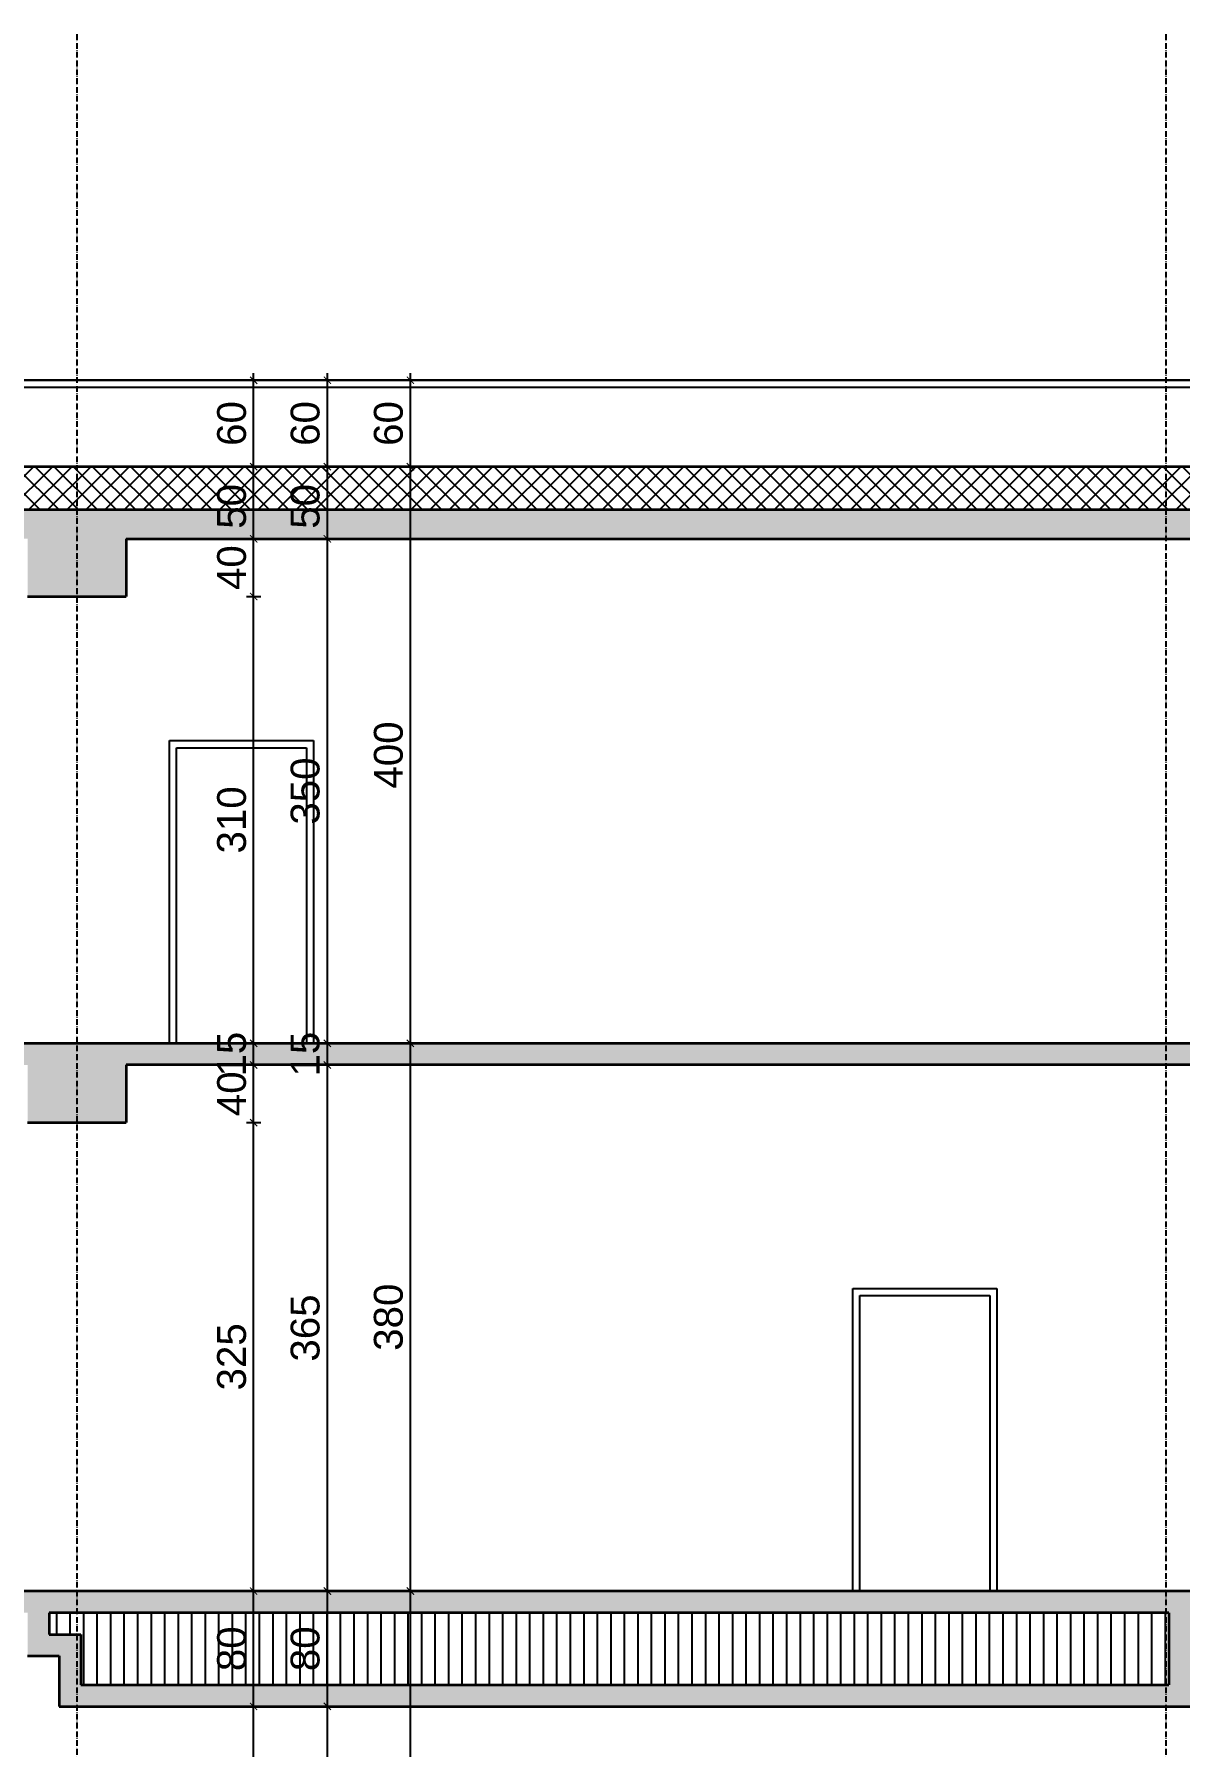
# Model space of a CAD drawing. Header units: inches. Extents: x -72385 to 39588, y -6525 to 66685.
# Drawn here: x 27650 to 28444, y 24163 to 25351 of the extents above; entities that cross this region are included whole.
import ezdxf

# ---------------------------------------------------------------- set-up
doc = ezdxf.new("R2010")
doc.units = ezdxf.units.IN
doc.header["$MEASUREMENT"] = 0
doc.linetypes.add('DashDot', pattern=[0.6, 0.4, -0.1, 0, -0.1])
for name, color, linetype, lineweight in [('Надписи коти вътрешни', 252, 'Continuous', 25), ('Оси', 252, 'DashDot', 25), ('Фасади Разрези дебело', 7, 'Continuous', 35), ('Фасади Разрези средно', 252, 'Continuous', 30), ('Фасади Разрези тънко', 253, 'Continuous', 25), ('Щрих стени', 254, 'Continuous', 25)]:
    doc.layers.add(name, color=color, linetype=linetype, lineweight=lineweight)
doc.styles.get("Standard").update_dxf_attribs({"font": 'arial.ttf'})
doc.dimstyles.new('Annotative', dxfattribs={"dimscale": 0, "dimtxt": 20, "dimasz": 5, "dimexe": 5, "dimexo": 5, "dimgap": 5, "dimtad": 1, "dimdec": 0, "dimzin": 0, "dimdsep": 46, "dimtxsty": 'Standard', "dimblk": 'ARCHTICK', "dimcen": 5, "dimdle": 5, "dimadec": 0, "dimazin": 0, "dimtfac": 1, "dimtdec": 0, "dimtofl": 0, "dimtmove": 0, "dimatfit": 3, "dimldrblk": 'ARCHTICK', "dimfxl": 5, "dimfxlon": 1, "dimtolj": 1, "dimtzin": 0, "dimarcsym": 1})

# ---------------------------------------------------------------- blocks, each defined once
blk = doc.blocks.new('_ArchTick')
at = {"color": 0, "linetype": 'ByBlock', "const_width": 0.15}
blk.add_lwpolyline([(-0.5, -0.5), (0.5, 0.5)], dxfattribs=at)
blk = doc.blocks.new('*D5080')
at = {"layer": 'Defpoints', "color": 0, "ltscale": 10, "transparency": 16777216}
for p in [(27679.6, 24190.9), (27802.2, 24190.9), (27742.7, 23890.9)]:
    blk.add_point(p, dxfattribs=at)
at = {"layer": 'Надписи коти вътрешни', "color": 0, "lineweight": -2, "ltscale": 10, "transparency": 16777216}
for p, q in [((27797.2, 24190.9), (27807.2, 24190.9)), ((27802.2, 23885.9), (27802.2, 24195.9)), ((27797.2, 23890.9), (27807.2, 23890.9))]:
    blk.add_line(p, q, dxfattribs=at)
at = {"layer": 'Надписи коти вътрешни', "color": 0, "lineweight": -2, "ltscale": 10, "transparency": 16777216, "xscale": 5, "yscale": 5, "zscale": 5}
for p, rotation in [((27802.2, 24190.9), 90), ((27802.2, 23890.9), 270)]:
    blk.add_blockref('_ArchTick', p, dxfattribs=dict(at, rotation=rotation))
at = {"layer": 'Надписи коти вътрешни', "color": 0, "ltscale": 10, "transparency": 16777216, "insert": (27787, 24040.9), "char_height": 20, "attachment_point": 5, "rotation": 90}
blk.add_mtext('\\A1;300', dxfattribs=at)
blk = doc.blocks.new('*D5079')
at = {"layer": 'Defpoints', "color": 0, "ltscale": 10, "transparency": 16777216}
for p in [(27802.2, 24270.9), (27832.9, 24270.9), (27832.9, 24190.9)]:
    blk.add_point(p, dxfattribs=at)
at = {"layer": 'Надписи коти вътрешни', "color": 0, "lineweight": -2, "ltscale": 10, "transparency": 16777216}
for p, q in [((27807.2, 24270.9), (27797.2, 24270.9)), ((27802.2, 24185.9), (27802.2, 24275.9)), ((27807.2, 24190.9), (27797.2, 24190.9))]:
    blk.add_line(p, q, dxfattribs=at)
at = {"layer": 'Надписи коти вътрешни', "color": 0, "lineweight": -2, "ltscale": 10, "transparency": 16777216, "xscale": 5, "yscale": 5, "zscale": 5}
for p, rotation in [((27802.2, 24270.9), 90), ((27802.2, 24190.9), 270)]:
    blk.add_blockref('_ArchTick', p, dxfattribs=dict(at, rotation=rotation))
at = {"layer": 'Надписи коти вътрешни', "color": 0, "ltscale": 10, "transparency": 16777216, "insert": (27787, 24230.9), "char_height": 20, "attachment_point": 5, "rotation": 90}
blk.add_mtext('\\A1;80', dxfattribs=at)
blk = doc.blocks.new('*D5078')
at = {"layer": 'Defpoints', "color": 0, "ltscale": 10, "transparency": 16777216}
for p in [(27853.3, 24190.9), (27884.3, 24190.9), (27931.5, 23890.9)]:
    blk.add_point(p, dxfattribs=at)
at = {"layer": 'Надписи коти вътрешни', "color": 0, "lineweight": -2, "ltscale": 10, "transparency": 16777216}
for p, q in [((27858.3, 24190.9), (27848.3, 24190.9)), ((27853.3, 23885.9), (27853.3, 24195.9)), ((27858.3, 23890.9), (27848.3, 23890.9))]:
    blk.add_line(p, q, dxfattribs=at)
at = {"layer": 'Надписи коти вътрешни', "color": 0, "lineweight": -2, "ltscale": 10, "transparency": 16777216, "xscale": 5, "yscale": 5, "zscale": 5}
for p, rotation in [((27853.3, 24190.9), 90), ((27853.3, 23890.9), 270)]:
    blk.add_blockref('_ArchTick', p, dxfattribs=dict(at, rotation=rotation))
at = {"layer": 'Надписи коти вътрешни', "color": 0, "ltscale": 10, "transparency": 16777216, "insert": (27838, 24040.9), "char_height": 20, "attachment_point": 5, "rotation": 90}
blk.add_mtext('\\A1;300', dxfattribs=at)
blk = doc.blocks.new('*D5077')
at = {"layer": 'Defpoints', "color": 0, "ltscale": 10, "transparency": 16777216}
for p in [(27910.9, 24270.9), (28029.9, 24270.9), (28029.9, 23890.9)]:
    blk.add_point(p, dxfattribs=at)
at = {"layer": 'Надписи коти вътрешни', "color": 0, "lineweight": -2, "ltscale": 10, "transparency": 16777216}
for p, q in [((27915.9, 24270.9), (27905.9, 24270.9)), ((27910.9, 23885.9), (27910.9, 24275.9)), ((27915.9, 23890.9), (27905.9, 23890.9))]:
    blk.add_line(p, q, dxfattribs=at)
at = {"layer": 'Надписи коти вътрешни', "color": 0, "lineweight": -2, "ltscale": 10, "transparency": 16777216, "xscale": 5, "yscale": 5, "zscale": 5}
for p, rotation in [((27910.9, 24270.9), 90), ((27910.9, 23890.9), 270)]:
    blk.add_blockref('_ArchTick', p, dxfattribs=dict(at, rotation=rotation))
at = {"layer": 'Надписи коти вътрешни', "color": 0, "ltscale": 10, "transparency": 16777216, "insert": (27895.7, 24080.9), "char_height": 20, "attachment_point": 5, "rotation": 90}
blk.add_mtext('\\A1;380', dxfattribs=at)
blk = doc.blocks.new('*D5076')
at = {"layer": 'Defpoints', "color": 0, "ltscale": 10, "transparency": 16777216}
for p in [(27853.3, 24270.9), (27883.9, 24270.9), (27869.5, 24190.9)]:
    blk.add_point(p, dxfattribs=at)
at = {"layer": 'Надписи коти вътрешни', "color": 0, "lineweight": -2, "ltscale": 10, "transparency": 16777216}
for p, q in [((27858.3, 24270.9), (27848.3, 24270.9)), ((27853.3, 24185.9), (27853.3, 24275.9)), ((27858.3, 24190.9), (27848.3, 24190.9))]:
    blk.add_line(p, q, dxfattribs=at)
at = {"layer": 'Надписи коти вътрешни', "color": 0, "lineweight": -2, "ltscale": 10, "transparency": 16777216, "xscale": 5, "yscale": 5, "zscale": 5}
for p, rotation in [((27853.3, 24270.9), 90), ((27853.3, 24190.9), 270)]:
    blk.add_blockref('_ArchTick', p, dxfattribs=dict(at, rotation=rotation))
at = {"layer": 'Надписи коти вътрешни', "color": 0, "ltscale": 10, "transparency": 16777216, "insert": (27838, 24230.9), "char_height": 20, "attachment_point": 5, "rotation": 90}
blk.add_mtext('\\A1;80', dxfattribs=at)
blk = doc.blocks.new('*D5075')
at = {"layer": 'Defpoints', "color": 0, "ltscale": 10, "transparency": 16777216}
for p in [(27713.8, 24595.9), (27802.2, 24595.9), (27710.1, 24270.9)]:
    blk.add_point(p, dxfattribs=at)
at = {"layer": 'Надписи коти вътрешни', "color": 0, "lineweight": -2, "ltscale": 10, "transparency": 16777216}
for p, q in [((27797.2, 24595.9), (27807.2, 24595.9)), ((27802.2, 24265.9), (27802.2, 24600.9)), ((27797.2, 24270.9), (27807.2, 24270.9))]:
    blk.add_line(p, q, dxfattribs=at)
at = {"layer": 'Надписи коти вътрешни', "color": 0, "lineweight": -2, "ltscale": 10, "transparency": 16777216, "xscale": 5, "yscale": 5, "zscale": 5}
for p, rotation in [((27802.2, 24595.9), 90), ((27802.2, 24270.9), 270)]:
    blk.add_blockref('_ArchTick', p, dxfattribs=dict(at, rotation=rotation))
at = {"layer": 'Надписи коти вътрешни', "color": 0, "ltscale": 10, "transparency": 16777216, "insert": (27787, 24433.4), "char_height": 20, "attachment_point": 5, "rotation": 90}
blk.add_mtext('\\A1;325', dxfattribs=at)
blk = doc.blocks.new('*D5074')
at = {"layer": 'Defpoints', "color": 0, "ltscale": 10, "transparency": 16777216}
for p in [(27802.2, 24650.9), (27832.9, 24650.9), (27832.9, 24635.9)]:
    blk.add_point(p, dxfattribs=at)
at = {"layer": 'Надписи коти вътрешни', "color": 0, "lineweight": -2, "ltscale": 10, "transparency": 16777216}
for p, q in [((27802.2, 24630.9), (27802.2, 24655.9)), ((27807.2, 24650.9), (27797.2, 24650.9)), ((27807.2, 24635.9), (27797.2, 24635.9))]:
    blk.add_line(p, q, dxfattribs=at)
at = {"layer": 'Надписи коти вътрешни', "color": 0, "lineweight": -2, "ltscale": 10, "transparency": 16777216, "xscale": 5, "yscale": 5, "zscale": 5}
for p, rotation in [((27802.2, 24650.9), 90), ((27802.2, 24635.9), 270)]:
    blk.add_blockref('_ArchTick', p, dxfattribs=dict(at, rotation=rotation))
at = {"layer": 'Надписи коти вътрешни', "color": 0, "ltscale": 10, "transparency": 16777216, "insert": (27787, 24643.4), "char_height": 20, "attachment_point": 5, "rotation": 90}
blk.add_mtext('\\A1;15', dxfattribs=at)
blk = doc.blocks.new('*D5073')
at = {"layer": 'Defpoints', "color": 0, "ltscale": 10, "transparency": 16777216}
for p in [(27853.3, 24635.9), (27931.5, 24635.9), (27931.5, 24270.9)]:
    blk.add_point(p, dxfattribs=at)
at = {"layer": 'Надписи коти вътрешни', "color": 0, "lineweight": -2, "ltscale": 10, "transparency": 16777216}
for p, q in [((27853.3, 24265.9), (27853.3, 24640.9)), ((27858.3, 24635.9), (27848.3, 24635.9)), ((27858.3, 24270.9), (27848.3, 24270.9))]:
    blk.add_line(p, q, dxfattribs=at)
at = {"layer": 'Надписи коти вътрешни', "color": 0, "lineweight": -2, "ltscale": 10, "transparency": 16777216, "xscale": 5, "yscale": 5, "zscale": 5}
for p, rotation in [((27853.3, 24635.9), 90), ((27853.3, 24270.9), 270)]:
    blk.add_blockref('_ArchTick', p, dxfattribs=dict(at, rotation=rotation))
at = {"layer": 'Надписи коти вътрешни', "color": 0, "ltscale": 10, "transparency": 16777216, "insert": (27838, 24453.4), "char_height": 20, "attachment_point": 5, "rotation": 90}
blk.add_mtext('\\A1;365', dxfattribs=at)
blk = doc.blocks.new('*D5072')
at = {"layer": 'Defpoints', "color": 0, "ltscale": 10, "transparency": 16777216}
for p in [(27910.9, 24650.9), (28029.9, 24650.9), (28029.9, 24270.9)]:
    blk.add_point(p, dxfattribs=at)
at = {"layer": 'Надписи коти вътрешни', "color": 0, "lineweight": -2, "ltscale": 10, "transparency": 16777216}
for p, q in [((27910.9, 24265.9), (27910.9, 24655.9)), ((27915.9, 24650.9), (27905.9, 24650.9)), ((27915.9, 24270.9), (27905.9, 24270.9))]:
    blk.add_line(p, q, dxfattribs=at)
at = {"layer": 'Надписи коти вътрешни', "color": 0, "lineweight": -2, "ltscale": 10, "transparency": 16777216, "xscale": 5, "yscale": 5, "zscale": 5}
for p, rotation in [((27910.9, 24650.9), 90), ((27910.9, 24270.9), 270)]:
    blk.add_blockref('_ArchTick', p, dxfattribs=dict(at, rotation=rotation))
at = {"layer": 'Надписи коти вътрешни', "color": 0, "ltscale": 10, "transparency": 16777216, "insert": (27895.7, 24460.9), "char_height": 20, "attachment_point": 5, "rotation": 90}
blk.add_mtext('\\A1;380', dxfattribs=at)
blk = doc.blocks.new('*D5071')
at = {"layer": 'Defpoints', "color": 0, "ltscale": 10, "transparency": 16777216}
for p in [(27853.3, 24650.9), (27881.3, 24650.9), (27892, 24635.9)]:
    blk.add_point(p, dxfattribs=at)
at = {"layer": 'Надписи коти вътрешни', "color": 0, "lineweight": -2, "ltscale": 10, "transparency": 16777216}
for p, q in [((27853.3, 24630.9), (27853.3, 24655.9)), ((27858.3, 24650.9), (27848.3, 24650.9)), ((27858.3, 24635.9), (27848.3, 24635.9))]:
    blk.add_line(p, q, dxfattribs=at)
at = {"layer": 'Надписи коти вътрешни', "color": 0, "lineweight": -2, "ltscale": 10, "transparency": 16777216, "xscale": 5, "yscale": 5, "zscale": 5}
for p, rotation in [((27853.3, 24650.9), 90), ((27853.3, 24635.9), 270)]:
    blk.add_blockref('_ArchTick', p, dxfattribs=dict(at, rotation=rotation))
at = {"layer": 'Надписи коти вътрешни', "color": 0, "ltscale": 10, "transparency": 16777216, "insert": (27838, 24643.4), "char_height": 20, "attachment_point": 5, "rotation": 90}
blk.add_mtext('\\A1;15', dxfattribs=at)
blk = doc.blocks.new('*D5070')
at = {"layer": 'Defpoints', "color": 0, "ltscale": 10, "transparency": 16777216}
for p in [(27713.8, 24960.9), (27802.2, 24960.9), (27738.9, 24650.9)]:
    blk.add_point(p, dxfattribs=at)
at = {"layer": 'Надписи коти вътрешни', "color": 0, "lineweight": -2, "ltscale": 10, "transparency": 16777216}
for p, q in [((27797.2, 24960.9), (27807.2, 24960.9)), ((27802.2, 24645.9), (27802.2, 24965.9)), ((27797.2, 24650.9), (27807.2, 24650.9))]:
    blk.add_line(p, q, dxfattribs=at)
at = {"layer": 'Надписи коти вътрешни', "color": 0, "lineweight": -2, "ltscale": 10, "transparency": 16777216, "xscale": 5, "yscale": 5, "zscale": 5}
for p, rotation in [((27802.2, 24960.9), 90), ((27802.2, 24650.9), 270)]:
    blk.add_blockref('_ArchTick', p, dxfattribs=dict(at, rotation=rotation))
at = {"layer": 'Надписи коти вътрешни', "color": 0, "ltscale": 10, "transparency": 16777216, "insert": (27787, 24805.9), "char_height": 20, "attachment_point": 5, "rotation": 90}
blk.add_mtext('\\A1;310', dxfattribs=at)
blk = doc.blocks.new('*D5069')
at = {"layer": 'Defpoints', "color": 0, "ltscale": 10, "transparency": 16777216}
for p in [(27802.2, 25050.9), (27832.9, 25050.9), (27832.9, 25000.9)]:
    blk.add_point(p, dxfattribs=at)
at = {"layer": 'Надписи коти вътрешни', "color": 0, "lineweight": -2, "ltscale": 10, "transparency": 16777216}
for p, q in [((27802.2, 24995.9), (27802.2, 25055.9)), ((27807.2, 25050.9), (27797.2, 25050.9)), ((27807.2, 25000.9), (27797.2, 25000.9))]:
    blk.add_line(p, q, dxfattribs=at)
at = {"layer": 'Надписи коти вътрешни', "color": 0, "lineweight": -2, "ltscale": 10, "transparency": 16777216, "xscale": 5, "yscale": 5, "zscale": 5}
for p, rotation in [((27802.2, 25050.9), 90), ((27802.2, 25000.9), 270)]:
    blk.add_blockref('_ArchTick', p, dxfattribs=dict(at, rotation=rotation))
at = {"layer": 'Надписи коти вътрешни', "color": 0, "ltscale": 10, "transparency": 16777216, "insert": (27787, 25023.4), "char_height": 20, "attachment_point": 5, "rotation": 90}
blk.add_mtext('\\A1;50', dxfattribs=at)
blk = doc.blocks.new('*D5068')
at = {"layer": 'Defpoints', "color": 0, "ltscale": 10, "transparency": 16777216}
for p in [(27853.3, 25000.9), (27931.5, 25000.9), (27931.5, 24650.9)]:
    blk.add_point(p, dxfattribs=at)
at = {"layer": 'Надписи коти вътрешни', "color": 0, "lineweight": -2, "ltscale": 10, "transparency": 16777216}
for p, q in [((27858.3, 25000.9), (27848.3, 25000.9)), ((27853.3, 24645.9), (27853.3, 25005.9)), ((27858.3, 24650.9), (27848.3, 24650.9))]:
    blk.add_line(p, q, dxfattribs=at)
at = {"layer": 'Надписи коти вътрешни', "color": 0, "lineweight": -2, "ltscale": 10, "transparency": 16777216, "xscale": 5, "yscale": 5, "zscale": 5}
for p, rotation in [((27853.3, 25000.9), 90), ((27853.3, 24650.9), 270)]:
    blk.add_blockref('_ArchTick', p, dxfattribs=dict(at, rotation=rotation))
at = {"layer": 'Надписи коти вътрешни', "color": 0, "ltscale": 10, "transparency": 16777216, "insert": (27838, 24825.9), "char_height": 20, "attachment_point": 5, "rotation": 90}
blk.add_mtext('\\A1;350', dxfattribs=at)
blk = doc.blocks.new('*D5067')
at = {"layer": 'Defpoints', "color": 0, "ltscale": 10, "transparency": 16777216}
for p in [(27910.9, 25050.9), (28029.9, 25050.9), (28029.9, 24650.9)]:
    blk.add_point(p, dxfattribs=at)
at = {"layer": 'Надписи коти вътрешни', "color": 0, "lineweight": -2, "ltscale": 10, "transparency": 16777216}
for p, q in [((27910.9, 24645.9), (27910.9, 25055.9)), ((27915.9, 25050.9), (27905.9, 25050.9)), ((27915.9, 24650.9), (27905.9, 24650.9))]:
    blk.add_line(p, q, dxfattribs=at)
at = {"layer": 'Надписи коти вътрешни', "color": 0, "lineweight": -2, "ltscale": 10, "transparency": 16777216, "xscale": 5, "yscale": 5, "zscale": 5}
for p, rotation in [((27910.9, 25050.9), 90), ((27910.9, 24650.9), 270)]:
    blk.add_blockref('_ArchTick', p, dxfattribs=dict(at, rotation=rotation))
at = {"layer": 'Надписи коти вътрешни', "color": 0, "ltscale": 10, "transparency": 16777216, "insert": (27895.7, 24850.9), "char_height": 20, "attachment_point": 5, "rotation": 90}
blk.add_mtext('\\A1;400', dxfattribs=at)
blk = doc.blocks.new('*D5066')
at = {"layer": 'Defpoints', "color": 0, "ltscale": 10, "transparency": 16777216}
for p in [(27853.3, 25050.9), (27931.5, 25050.9), (27931.5, 25000.9)]:
    blk.add_point(p, dxfattribs=at)
at = {"layer": 'Надписи коти вътрешни', "color": 0, "lineweight": -2, "ltscale": 10, "transparency": 16777216}
for p, q in [((27853.3, 24995.9), (27853.3, 25055.9)), ((27858.3, 25050.9), (27848.3, 25050.9)), ((27858.3, 25000.9), (27848.3, 25000.9))]:
    blk.add_line(p, q, dxfattribs=at)
at = {"layer": 'Надписи коти вътрешни', "color": 0, "lineweight": -2, "ltscale": 10, "transparency": 16777216, "xscale": 5, "yscale": 5, "zscale": 5}
for p, rotation in [((27853.3, 25050.9), 90), ((27853.3, 25000.9), 270)]:
    blk.add_blockref('_ArchTick', p, dxfattribs=dict(at, rotation=rotation))
at = {"layer": 'Надписи коти вътрешни', "color": 0, "ltscale": 10, "transparency": 16777216, "insert": (27838, 25023.4), "char_height": 20, "attachment_point": 5, "rotation": 90}
blk.add_mtext('\\A1;50', dxfattribs=at)
blk = doc.blocks.new('*D5065')
at = {"layer": 'Defpoints', "color": 0, "ltscale": 10, "transparency": 16777216}
for p in [(27802.2, 25110.9), (27832.9, 25110.9), (27832.9, 25050.9)]:
    blk.add_point(p, dxfattribs=at)
at = {"layer": 'Надписи коти вътрешни', "color": 0, "lineweight": -2, "ltscale": 10, "transparency": 16777216}
for p, q in [((27802.2, 25045.9), (27802.2, 25115.9)), ((27807.2, 25110.9), (27797.2, 25110.9)), ((27807.2, 25050.9), (27797.2, 25050.9))]:
    blk.add_line(p, q, dxfattribs=at)
at = {"layer": 'Надписи коти вътрешни', "color": 0, "lineweight": -2, "ltscale": 10, "transparency": 16777216, "xscale": 5, "yscale": 5, "zscale": 5}
for p, rotation in [((27802.2, 25110.9), 90), ((27802.2, 25050.9), 270)]:
    blk.add_blockref('_ArchTick', p, dxfattribs=dict(at, rotation=rotation))
at = {"layer": 'Надписи коти вътрешни', "color": 0, "ltscale": 10, "transparency": 16777216, "insert": (27787, 25080.9), "char_height": 20, "attachment_point": 5, "rotation": 90}
blk.add_mtext('\\A1;60', dxfattribs=at)
blk = doc.blocks.new('*D5064')
at = {"layer": 'Defpoints', "color": 0, "ltscale": 10, "transparency": 16777216}
for p in [(27853.3, 25110.9), (27931.5, 25110.9), (27931.5, 25050.9)]:
    blk.add_point(p, dxfattribs=at)
at = {"layer": 'Надписи коти вътрешни', "color": 0, "lineweight": -2, "ltscale": 10, "transparency": 16777216}
for p, q in [((27853.3, 25045.9), (27853.3, 25115.9)), ((27858.3, 25110.9), (27848.3, 25110.9)), ((27858.3, 25050.9), (27848.3, 25050.9))]:
    blk.add_line(p, q, dxfattribs=at)
at = {"layer": 'Надписи коти вътрешни', "color": 0, "lineweight": -2, "ltscale": 10, "transparency": 16777216, "xscale": 5, "yscale": 5, "zscale": 5}
for p, rotation in [((27853.3, 25110.9), 90), ((27853.3, 25050.9), 270)]:
    blk.add_blockref('_ArchTick', p, dxfattribs=dict(at, rotation=rotation))
at = {"layer": 'Надписи коти вътрешни', "color": 0, "ltscale": 10, "transparency": 16777216, "insert": (27838, 25080.9), "char_height": 20, "attachment_point": 5, "rotation": 90}
blk.add_mtext('\\A1;60', dxfattribs=at)
blk = doc.blocks.new('*D5063')
at = {"layer": 'Defpoints', "color": 0, "ltscale": 10, "transparency": 16777216}
for p in [(27910.9, 25110.9), (28029.9, 25110.9), (28029.9, 25050.9)]:
    blk.add_point(p, dxfattribs=at)
at = {"layer": 'Надписи коти вътрешни', "color": 0, "lineweight": -2, "ltscale": 10, "transparency": 16777216}
for p, q in [((27910.9, 25045.9), (27910.9, 25115.9)), ((27915.9, 25110.9), (27905.9, 25110.9)), ((27915.9, 25050.9), (27905.9, 25050.9))]:
    blk.add_line(p, q, dxfattribs=at)
at = {"layer": 'Надписи коти вътрешни', "color": 0, "lineweight": -2, "ltscale": 10, "transparency": 16777216, "xscale": 5, "yscale": 5, "zscale": 5}
for p, rotation in [((27910.9, 25110.9), 90), ((27910.9, 25050.9), 270)]:
    blk.add_blockref('_ArchTick', p, dxfattribs=dict(at, rotation=rotation))
at = {"layer": 'Надписи коти вътрешни', "color": 0, "ltscale": 10, "transparency": 16777216, "insert": (27895.7, 25080.9), "char_height": 20, "attachment_point": 5, "rotation": 90}
blk.add_mtext('\\A1;60', dxfattribs=at)
blk = doc.blocks.new('*D5062')
at = {"layer": 'Defpoints', "color": 0, "ltscale": 10, "transparency": 16777216}
for p in [(27802.2, 24635.9), (27832.9, 24635.9), (27713.8, 24595.9)]:
    blk.add_point(p, dxfattribs=at)
at = {"layer": 'Надписи коти вътрешни', "color": 0, "lineweight": -2, "ltscale": 10, "transparency": 16777216}
for p, q in [((27802.2, 24590.9), (27802.2, 24640.9)), ((27807.2, 24635.9), (27797.2, 24635.9)), ((27797.2, 24595.9), (27807.2, 24595.9))]:
    blk.add_line(p, q, dxfattribs=at)
at = {"layer": 'Надписи коти вътрешни', "color": 0, "lineweight": -2, "ltscale": 10, "transparency": 16777216, "xscale": 5, "yscale": 5, "zscale": 5}
for p, rotation in [((27802.2, 24635.9), 90), ((27802.2, 24595.9), 270)]:
    blk.add_blockref('_ArchTick', p, dxfattribs=dict(at, rotation=rotation))
at = {"layer": 'Надписи коти вътрешни', "color": 0, "ltscale": 10, "transparency": 16777216, "insert": (27787, 24615.9), "char_height": 20, "attachment_point": 5, "rotation": 90}
blk.add_mtext('\\A1;40', dxfattribs=at)
blk = doc.blocks.new('*D5061')
at = {"layer": 'Defpoints', "color": 0, "ltscale": 10, "transparency": 16777216}
for p in [(27802.2, 25000.9), (27832.9, 25000.9), (27713.8, 24960.9)]:
    blk.add_point(p, dxfattribs=at)
at = {"layer": 'Надписи коти вътрешни', "color": 0, "lineweight": -2, "ltscale": 10, "transparency": 16777216}
for p, q in [((27807.2, 25000.9), (27797.2, 25000.9)), ((27802.2, 24955.9), (27802.2, 25005.9)), ((27797.2, 24960.9), (27807.2, 24960.9))]:
    blk.add_line(p, q, dxfattribs=at)
at = {"layer": 'Надписи коти вътрешни', "color": 0, "lineweight": -2, "ltscale": 10, "transparency": 16777216, "xscale": 5, "yscale": 5, "zscale": 5}
for p, rotation in [((27802.2, 25000.9), 90), ((27802.2, 24960.9), 270)]:
    blk.add_blockref('_ArchTick', p, dxfattribs=dict(at, rotation=rotation))
at = {"layer": 'Надписи коти вътрешни', "color": 0, "ltscale": 10, "transparency": 16777216, "insert": (27787, 24980.9), "char_height": 20, "attachment_point": 5, "rotation": 90}
blk.add_mtext('\\A1;40', dxfattribs=at)

msp = doc.modelspace()

# ---------------------------------------------------------------- hatches: boundary and pattern name
at = {"layer": 'Щрих стени', "ltscale": 10}
h = msp.add_hatch(color=256, dxfattribs=at)
h.dxf.hatch_style = 1
h.paths.add_polyline_path([(27073.7, 25000.9), (27645.4, 25000.9), (27645.4, 24960.9), (27713.8, 24960.9), (27713.8, 25000.9), (29376.8, 25000.9), (29376.8, 24860.9), (29406.8, 24860.9), (29406.8, 25000.9), (29945.2, 25000.9), (29945.2, 24965.9), (29975.2, 24965.9), (29975.2, 25000.9), (30375.2, 25000.9), (30375.2, 24650.9), (30420.2, 24650.9), (30420.2, 25105.9), (30425.2, 25105.9), (30425.2, 25110.9), (30388.2, 25110.9), (30388.2, 25105.9), (30390.2, 25105.9), (30390.2, 25020.9), (26469.1, 25020.9), (26469.1, 25105.9), (26471.1, 25110.9), (26433.9, 25110.9), (26433.9, 25105.9), (26438.9, 25105.9), (26438.9, 24950.9), (26473.9, 24950.9), (26473.9, 25000.9), (27043.7, 24980.9), (27043.7, 24860.9), (27073.7, 24860.9)])
h.paths.add_polyline_path([(26473.9, 24750.9), (26438.9, 24750.9), (26438.9, 24650.9), (26473.9, 24650.9)], flags=17)
at = {"layer": 'Щрих стени', "ltscale": 10, "transparency": 33554610}
h = msp.add_hatch(dxfattribs=at)
h.set_pattern_fill('ANSI37', color=256, scale=75)
h.paths.add_polyline_path([(30390.2, 25050.9), (26469.1, 25050.9), (26469.1, 25020.9), (30390.2, 25020.9)])
at = {"layer": 'Щрих стени', "ltscale": 10}
h = msp.add_hatch(color=256, dxfattribs=at)
h.dxf.hatch_style = 1
h.paths.add_polyline_path([(27713.8, 24635.9), (29376.8, 24635.9), (29376.8, 24480.9), (29406.8, 24480.9), (29406.8, 24635.9), (29945.2, 24635.9), (29945.2, 24580.9), (29975.2, 24580.9), (29975.2, 24635.9), (30375.2, 24635.9), (30375.2, 24270.9), (30420.2, 24270.9), (30420.2, 24650.9), (26438.9, 24650.9), (26438.9, 24570.9), (26473.9, 24570.9), (26473.9, 24635.9), (27043.7, 24635.9), (27043.7, 24480.9), (27073.7, 24480.9), (27073.7, 24635.9), (27645.4, 24635.9), (27645.4, 24595.9), (27713.8, 24595.9)])
h.paths.add_polyline_path([(26473.9, 24370.9), (26438.9, 24370.9), (26438.9, 24270.9), (26473.9, 24270.9)], flags=0)
h = msp.add_hatch(color=256, dxfattribs=at)
h.dxf.hatch_style = 1
h.paths.add_polyline_path([(27073.7, 24255.9), (27645.4, 24255.9), (27645.4, 24225.9), (27667.4, 24225.9), (27667.4, 24190.9), (28451.8, 24190.9), (28451.8, 24255.9), (29376.8, 24255.9), (29376.8, 24100.9), (29406.8, 24100.9), (29406.8, 24200.9), (30375.2, 24200.9), (30375.2, 23890.9), (30420.2, 23890.9), (30420.2, 24270.9), (26438.9, 24270.9), (26438.9, 24190.9), (26473.9, 24190.9), (26473.9, 24255.9), (27043.7, 24255.9), (27043.7, 24100.9), (27073.7, 24100.9)])
h.paths.add_polyline_path([(27660.4, 24240.9), (27660.4, 24255.9), (28436.8, 24255.9), (28436.8, 24205.9), (27682.4, 24205.9), (27682.4, 24240.9)], flags=16)
h.paths.add_polyline_path([(29406.8, 24255.9), (30375.2, 24255.9), (30375.2, 24215.9), (29406.8, 24215.9)], flags=16)
at = {"layer": 'Щрих стени', "ltscale": 10, "transparency": 33554610}
h = msp.add_hatch(dxfattribs=at)
h.set_pattern_fill('ANSI31', color=256, scale=75, angle=45)
h.paths.add_polyline_path([(28436.8, 24255.9), (27660.4, 24255.9), (27660.4, 24240.9), (27682.4, 24240.9), (27682.4, 24205.9), (28436.8, 24205.9)])

# ---------------------------------------------------------------- linework, layer by layer
at = {"layer": 'Оси', "ltscale": 10}
for p, q in [((27679.7, 25350.9), (27679.7, 23100.9)), ((28434.7, 25350.9), (28434.7, 23100.9))]:
    msp.add_line(p, q, dxfattribs=at)
at = {"layer": 'Фасади Разрези дебело', "ltscale": 10, "extrusion": (1.22465e-16, 1, -2.22045e-16)}
for p, q in [((30390.2, 25050.9), (26469.1, 25050.9)), ((30390.2, 25020.9), (26469.1, 25020.9)), ((30420.2, 24650.9), (26438.9, 24650.9)), ((29376.8, 24635.9), (27713.8, 24635.9)), ((30420.2, 24270.9), (26438.9, 24270.9)), ((28436.8, 24255.9), (27660.4, 24255.9))]:
    msp.add_line(p, q, dxfattribs=at)
at = {"layer": 'Фасади Разрези дебело', "ltscale": 10}
for p, q in [((27713.8, 25000.9), (27713.8, 24960.9)), ((27713.8, 25000.9), (29376.8, 25000.9)), ((27645.4, 24960.9), (27713.8, 24960.9)), ((27713.8, 24635.9), (27713.8, 24595.9)), ((27645.4, 24595.9), (27713.8, 24595.9)), ((27660.4, 24255.9), (27660.4, 24240.9)), ((28436.8, 24255.9), (28436.8, 24205.9)), ((27660.4, 24240.9), (27682.4, 24240.9)), ((27682.4, 24240.9), (27682.4, 24205.9)), ((27645.4, 24225.9), (27667.4, 24225.9)), ((27667.4, 24225.9), (27667.4, 24190.9)), ((27682.4, 24205.9), (28436.8, 24205.9)), ((27667.4, 24190.9), (28451.8, 24190.9))]:
    msp.add_line(p, q, dxfattribs=at)
at = {"layer": 'Фасади Разрези средно', "ltscale": 10, "extrusion": (1.22465e-16, 1, -2.22045e-16)}
msp.add_line((30388.2, 25110.9), (26471.1, 25110.9), dxfattribs=at)
at = {"layer": 'Фасади Разрези тънко', "ltscale": 10, "extrusion": (1.22465e-16, 1, -2.22045e-16)}
msp.add_line((30388.2, 25105.9), (26471.1, 25105.9), dxfattribs=at)
at = {"layer": 'Фасади Разрези тънко', "ltscale": 10}
for p, q in [((27743.8, 24650.9), (27743.8, 24860.9)), ((27743.8, 24860.9), (27843.8, 24860.9)), ((27748.8, 24650.9), (27748.8, 24855.9)), ((27748.8, 24855.9), (27838.8, 24855.9)), ((27838.8, 24855.9), (27838.8, 24650.9)), ((27843.8, 24860.9), (27843.8, 24650.9)), ((28217.6, 24270.9), (28217.6, 24480.9)), ((28217.6, 24480.9), (28317.6, 24480.9)), ((28222.6, 24270.9), (28222.6, 24475.9)), ((28222.6, 24475.9), (28312.6, 24475.9)), ((28312.6, 24475.9), (28312.6, 24270.9)), ((28317.6, 24480.9), (28317.6, 24270.9))]:
    msp.add_line(p, q, dxfattribs=at)

# ---------------------------------------------------------------- dimensions: what is measured, and where the dimension line sits
at = {"layer": 'Надписи коти вътрешни', "ltscale": 10}
for base, p1, p2, picture, middle in [((27802.2, 25110.9), (27832.9, 25050.9), (27832.9, 25110.9), '*D5065', (27787, 25080.9)), ((27853.3, 25110.9), (27931.5, 25050.9), (27931.5, 25110.9), '*D5064', (27838, 25080.9)), ((27910.9, 25110.9), (28029.9, 25050.9), (28029.9, 25110.9), '*D5063', (27895.7, 25080.9)), ((27910.9, 25050.9), (28029.9, 24650.9), (28029.9, 25050.9), '*D5067', (27895.7, 24850.9)), ((27853.3, 25000.9), (27931.5, 24650.9), (27931.5, 25000.9), '*D5068', (27838, 24825.9)), ((27802.2, 24960.9), (27738.9, 24650.9), (27713.8, 24960.9), '*D5070', (27787, 24805.9)), ((27910.9, 24650.9), (28029.9, 24270.9), (28029.9, 24650.9), '*D5072', (27895.7, 24460.9)), ((27853.3, 24635.9), (27931.5, 24270.9), (27931.5, 24635.9), '*D5073', (27838, 24453.4)), ((27802.2, 24595.9), (27710.1, 24270.9), (27713.8, 24595.9), '*D5075', (27787, 24433.4)), ((27910.9, 24270.9), (28029.9, 23890.9), (28029.9, 24270.9), '*D5077', (27895.7, 24080.9)), ((27802.2, 24190.9), (27742.7, 23890.9), (27679.6, 24190.9), '*D5080', (27787, 24040.9)), ((27853.3, 24190.9), (27931.5, 23890.9), (27884.3, 24190.9), '*D5078', (27838, 24040.9))]:
    dim = msp.add_linear_dim(base=base, p1=p1, p2=p2, angle=90, dimstyle='Annotative', override={"dimscale": 0, "dimtix": 0, "dimtofl": 0, "dimtmove": 0, "dimatfit": 3}, dxfattribs=at)
    dim.commit()
    dim.dimension.update_dxf_attribs({"geometry": picture, "text_midpoint": middle})
for base, p1, p2, picture, middle in [((27802.2, 25050.9), (27832.9, 25000.9), (27832.9, 25050.9), '*D5069', (27802.2, 25023.4)), ((27853.3, 25050.9), (27931.5, 25000.9), (27931.5, 25050.9), '*D5066', (27853.3, 25023.4)), ((27802.2, 25000.9), (27713.8, 24960.9), (27832.9, 25000.9), '*D5061', (27802.2, 24980.9)), ((27802.2, 24650.9), (27832.9, 24635.9), (27832.9, 24650.9), '*D5074', (27802.2, 24643.4)), ((27853.3, 24650.9), (27892, 24635.9), (27881.3, 24650.9), '*D5071', (27853.3, 24643.4)), ((27802.2, 24635.9), (27713.8, 24595.9), (27832.9, 24635.9), '*D5062', (27802.2, 24615.9)), ((27802.2, 24270.9), (27832.9, 24190.9), (27832.9, 24270.9), '*D5079', (27802.2, 24230.9)), ((27853.3, 24270.9), (27869.5, 24190.9), (27883.9, 24270.9), '*D5076', (27853.3, 24230.9))]:
    dim = msp.add_linear_dim(base=base, p1=p1, p2=p2, angle=90, dimstyle='Annotative', override={"dimscale": 0, "dimtix": 0, "dimtofl": 0, "dimtmove": 0, "dimatfit": 3}, dxfattribs=at)
    dim.commit()
    dim.dimension.update_dxf_attribs({"geometry": picture, "text_midpoint": middle, "dimtype": 128})

doc.saveas('drawing.dxf')
